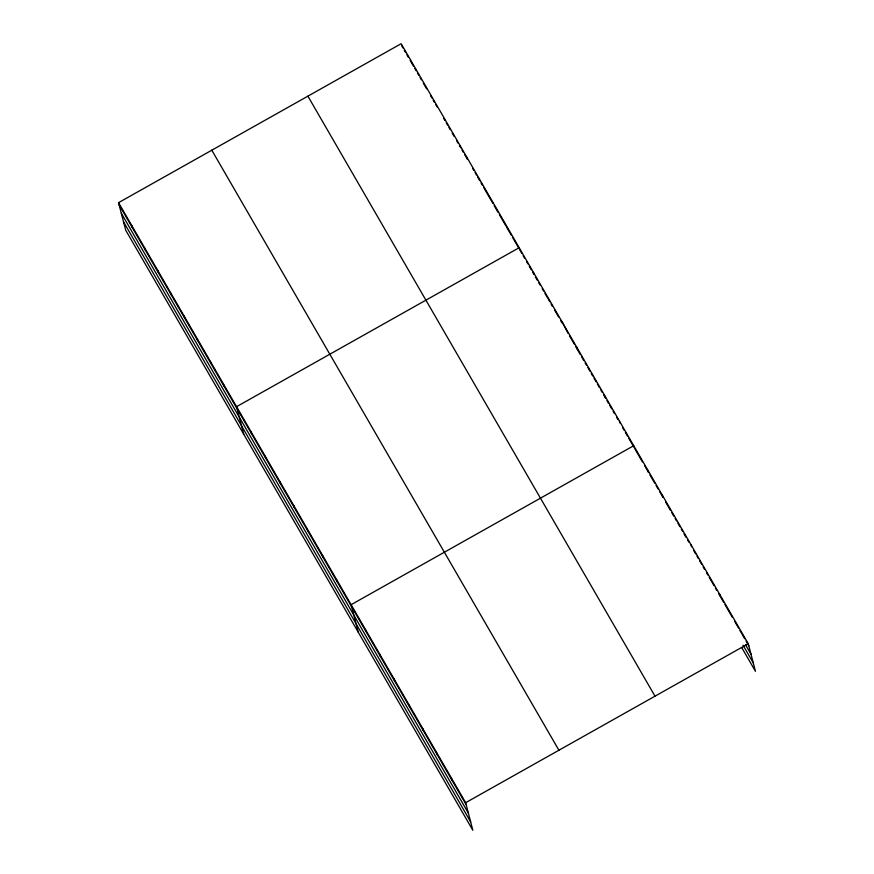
<?xml version="1.0" encoding="UTF-8"?>
<svg xmlns="http://www.w3.org/2000/svg" width="874" height="874" viewBox="0 0 874 874"><rect width="100%" height="100%" fill="white"/><g stroke="black" fill="none" stroke-linecap="round" stroke-linejoin="round"><path stroke-width="1.31" d="M118.536 202.67L465.656 802.693L472.845 830.3L125.736 230.277L118.536 202.67L401.155 43.7L748.264 643.723L755.464 671.33L741.818 647.754M519.178 247.703L236.559 406.683L243.748 434.291M465.656 802.693L748.264 643.723M401.69 45.765L403.001 48.026M404.312 50.299L405.623 52.56M406.934 54.833L408.256 57.094M410.223 60.503L413.5 66.162M414.811 68.434L416.122 70.696M417.433 72.968L418.744 75.23M420.055 77.502L421.366 79.763M423.333 83.161L426.61 88.831M430.543 95.637L431.854 97.899M433.165 100.16L434.476 102.433M435.787 104.694L437.098 106.967M443.653 118.296L444.964 120.568M446.275 122.83L447.586 125.102M448.897 127.364L450.208 129.636M452.175 133.034L454.141 136.431M456.774 140.965L458.085 143.238M459.396 145.499L460.707 147.772M462.018 150.033L463.329 152.305M464.64 154.567L467.262 159.101L466.727 157.036M472.506 168.169L473.817 170.43M475.128 172.702L476.439 174.964M477.75 177.236L479.717 180.634M481.028 182.906L482.339 185.168M483.65 187.44L492.827 203.303M494.138 205.565L498.071 212.371M499.382 214.633L505.948 225.973M506.603 227.098L511.192 235.04M512.503 237.302L519.058 248.642M519.713 249.767L521.756 253.307M523.122 255.667L524.487 258.016M526.53 261.555L527.896 263.915M529.262 266.275L531.305 269.804M532.67 272.164L534.025 274.523L533.49 272.459M535.391 276.883L537.444 280.412M538.799 282.772L540.165 285.132M542.208 288.66L543.573 291.02M544.939 293.38L547.67 298.089M548.348 299.269L549.713 301.628M551.079 303.988L552.444 306.348M554.487 309.877L558.573 316.956M560.616 320.485L561.982 322.845M568.122 333.453L562.124 321.96M569.487 335.813L574.262 344.061M575.616 346.421L580.391 354.669M581.756 357.029L583.799 360.558M585.165 362.918L586.53 365.277M587.896 367.626L589.939 371.166M591.305 373.526L592.67 375.886M594.036 378.234L596.079 381.774M597.445 384.134L599.488 387.663M600.853 390.023L602.208 392.382M603.573 394.742L605.616 398.271L605.081 396.206M606.982 400.631L608.348 402.99M609.713 405.35L611.756 408.879M613.122 411.239L614.488 413.599M616.531 417.127L617.896 419.487M622.67 427.736L624.036 430.095M625.391 432.455L627.445 435.995M628.799 438.344L633.574 446.603M634.939 448.952L642.445 461.92M644.488 465.46L648.574 472.528L648.038 470.463M649.939 474.888L654.713 483.136M656.079 485.496L658.122 489.025M659.488 491.385L662.896 497.273L662.361 495.219M665.617 501.993L670.391 510.241M671.756 512.601L673.799 516.141M675.165 518.49L676.531 520.849M677.896 523.209L679.939 526.738M681.305 529.098L682.67 531.458M684.036 533.817L686.079 537.346M687.445 539.706L688.799 542.066M693.574 550.314L695.617 553.854M696.982 556.214L698.348 558.562M699.713 560.922L701.756 564.462M703.122 566.811L704.488 569.171M706.531 572.71L707.896 575.07M709.262 577.419L714.036 585.678M715.391 588.027L716.756 590.387M718.799 593.927L720.165 596.276L719.63 594.222M720.853 597.455L723.574 602.175M724.939 604.535L732.445 617.492M734.488 621.032L738.574 628.1M739.939 630.46L744.714 638.708M746.079 641.068L748.799 645.788M745.544 644.783L750.995 654.211M743.031 645.22L753.268 662.896M307.899 96.162L655.008 696.185M211.803 150.208L558.912 750.231M119.082 204.734L466.192 804.757M121.278 213.169L468.388 813.181M123.54 221.854L470.649 821.866M690.995 544.721L691.531 546.774M634.262 447.772L633.716 445.707L351.108 604.688L358.296 632.295M619.404 420.962L619.939 423.027M576.447 346.705L576.982 348.77M451.334 777.936L451.869 780.001M437.011 753.191L437.557 755.256M422.699 728.435L423.234 730.5M408.377 703.69L408.912 705.755M394.065 678.934L394.6 680.999M379.742 654.189L380.277 656.254M365.419 629.433L365.966 631.498M336.785 579.932L337.32 581.997M322.473 555.187L323.009 557.251M308.151 530.431L308.686 532.495M293.828 505.685L294.374 507.75M279.516 480.929L280.051 482.994M265.193 456.184L265.729 458.238M250.882 431.428L251.417 433.493M223.449 384.014L223.984 386.079M210.328 361.344L210.874 363.409M197.218 338.675L197.753 340.74M184.108 316.006L184.643 318.07M170.998 293.336L171.533 295.401M157.877 270.678L158.423 272.743M144.767 248.008L145.303 250.073M131.657 225.339L132.192 227.404"/></g></svg>
